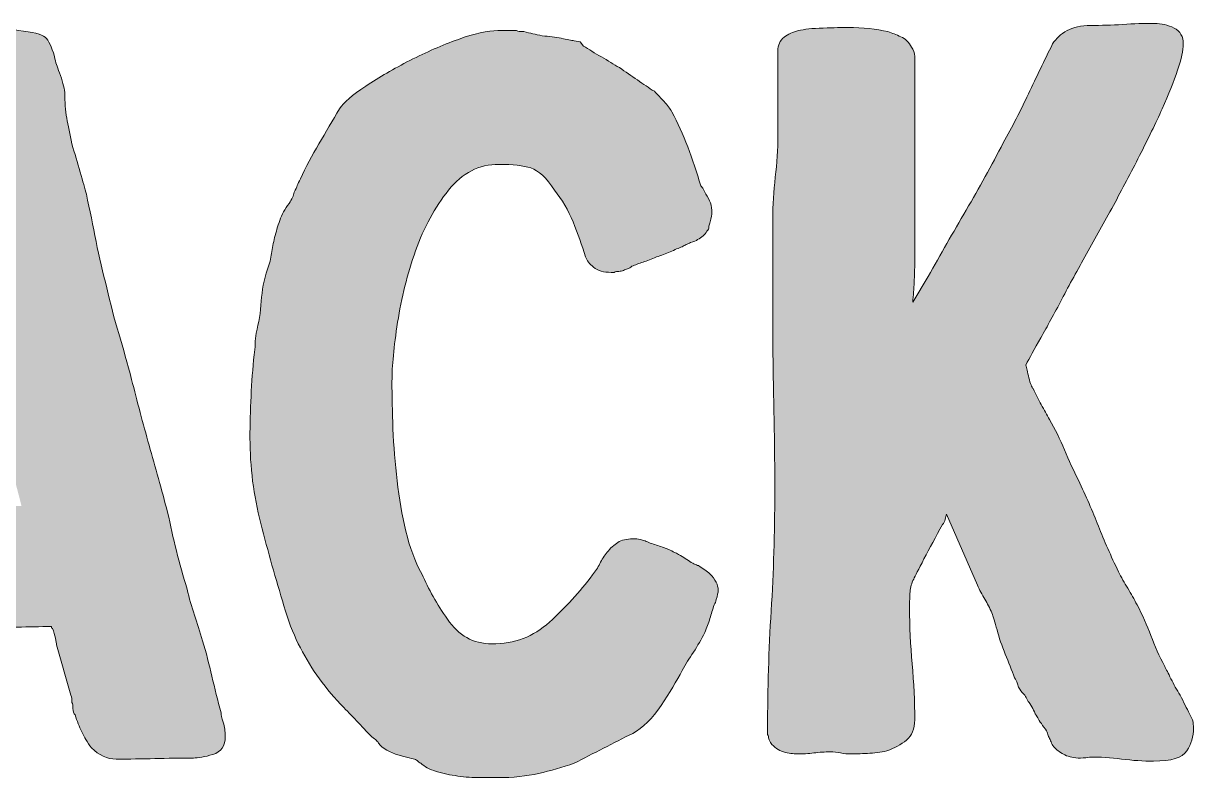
# Model space of a CAD drawing. Header units: inches. Extents: x 72 to 1008, y -1000 to -80.
# Drawn here: x 540 to 1002.4, y -662.9 to -364.8 of the extents above; entities that cross this region are included whole.
import ezdxf

# ---------------------------------------------------------------- set-up
doc = ezdxf.new("R2010")
doc.units = ezdxf.units.IN
doc.header["$MEASUREMENT"] = 0
doc.layers.add('Layer 1', color=7, linetype='Continuous')

# ---------------------------------------------------------------- blocks, each defined once
blk = doc.blocks.new('block 4')
at = {"layer": 'Layer 1', "true_color": 0xfccf0c}
h = blk.add_hatch(color=40, dxfattribs=at)
h.dxf.hatch_style = 2
edge = h.paths.add_edge_path()
edge.add_spline(control_points=[(936.14, -499.8), (936.41, -500.89), (936.81, -502.58), (937.36, -504.88), (937.9, -507.19), (938.44, -508.61), (938.99, -509.15), (940.07, -511.33), (941.15, -513.42), (942.24, -515.46), (943.32, -517.49), (944.41, -519.46), (945.49, -521.35), (947.66, -525.15), (949.62, -529.15), (951.39, -533.35), (953.15, -537.56), (954.98, -541.55), (956.88, -545.34), (959.86, -551.58), (962.5, -557.61), (964.81, -563.44), (967.11, -569.27), (969.75, -575.3), (972.74, -581.54), (973.82, -583.71), (975.04, -585.88), (976.4, -588.04), (977.75, -590.22), (978.97, -592.38), (980.06, -594.55), (982.22, -598.62), (984.05, -602.68), (985.55, -606.75), (987.03, -610.82), (988.87, -614.88), (991.04, -618.95), (991.58, -620.03), (992.39, -621.66), (993.48, -623.83), (994.56, -626), (995.78, -628.17), (997.14, -630.33), (998.49, -633.05), (999.71, -635.49), (1000.8, -637.65), (1000.8, -637.65), (1002.02, -640.09), (1002.02, -640.09), (1002.28, -641.18), (1002.42, -642.27), (1002.42, -643.35), (1002.42, -646.6), (1001.54, -649.59), (999.78, -652.29), (998.01, -655.01), (993.61, -656.36), (986.56, -656.36), (982.5, -656.36), (978.29, -656.09), (973.96, -655.55), (969.62, -655.01), (965.42, -654.73), (961.35, -654.73), (960.54, -655.01), (959.32, -655.14), (957.69, -655.14), (955.25, -655.14), (953.22, -654.73), (951.59, -653.92), (949.97, -653.11), (948.61, -652.16), (947.53, -651.07), (946.98, -650.53), (946.57, -649.92), (946.31, -649.24), (946.03, -648.57), (945.76, -647.96), (945.49, -647.41), (945.22, -646.87), (945.02, -646.33), (944.88, -645.79), (944.74, -645.25), (944.41, -644.57), (943.87, -643.75), (942.24, -641.59), (941.15, -639.96), (940.61, -638.87), (940.07, -638.06), (939.6, -637.18), (939.19, -636.23), (938.78, -635.28), (938.31, -634.4), (937.77, -633.59), (937.22, -633.05), (936.81, -632.44), (936.55, -631.76), (936.27, -631.08), (935.87, -630.47), (935.33, -629.93), (934.51, -629.11), (933.83, -628.17), (933.29, -627.08), (933.02, -626.54), (932.82, -626), (932.68, -625.45), (932.54, -624.91), (932.21, -624.24), (931.67, -623.42), (930.58, -620.44), (929.36, -617.32), (928.01, -614.07), (926.65, -610.82), (925.57, -607.63), (924.75, -604.51), (923.94, -601.4), (923.26, -599.16), (922.72, -597.8), (921.91, -595.91), (920.95, -594.08), (919.88, -592.31), (918.79, -590.55), (917.84, -588.72), (917.03, -586.82), (917.03, -586.82), (904.83, -558.76), (904.83, -558.76), (904.56, -559.31), (904.35, -559.99), (904.22, -560.8), (904.08, -561.61), (903.74, -562.29), (903.2, -562.83), (900.49, -567.71), (898.05, -572.25), (895.88, -576.45), (893.71, -580.66), (892.36, -583.3), (891.82, -584.38), (891, -586.01), (890.52, -587.71), (890.39, -589.47), (890.25, -591.23), (890.19, -593.33), (890.19, -595.77), (890.19, -603.09), (890.52, -610.48), (891.21, -617.93), (891.88, -625.39), (892.22, -632.77), (892.22, -640.09), (892.22, -643.62), (891.14, -646.26), (888.97, -648.02), (886.8, -649.79), (884.22, -651.21), (881.24, -652.29), (878.8, -652.84), (876.22, -653.18), (873.52, -653.31), (870.8, -653.45), (868.64, -653.51), (867.01, -653.51), (865.65, -653.51), (864.3, -653.38), (862.94, -653.11), (861.58, -652.84), (860.23, -652.7), (858.88, -652.7), (856.71, -652.7), (854.54, -652.84), (852.37, -653.11), (850.2, -653.38), (848.03, -653.51), (845.86, -653.51), (844.24, -653.51), (842.41, -653.25), (840.37, -652.7), (838.34, -652.16), (836.64, -650.94), (835.29, -649.04), (834.75, -648.23), (834.48, -647.62), (834.48, -647.21), (834.48, -646.8), (834.34, -646.33), (834.07, -645.79), (834.07, -645.79), (834.07, -643.35), (834.07, -643.35), (834.07, -627.89), (834.54, -612.44), (835.5, -596.99), (836.44, -581.54), (836.92, -566.08), (836.92, -550.63), (836.92, -538.43), (836.78, -526.23), (836.51, -514.03), (836.24, -501.83), (836.11, -489.64), (836.11, -477.44), (836.11, -477.44), (836.11, -442.06), (836.11, -442.06), (836.11, -436.64), (836.44, -431.15), (837.12, -425.59), (837.8, -420.03), (838.14, -414.55), (838.14, -409.12), (838.14, -409.12), (838.14, -379.03), (838.14, -379.03), (838.14, -379.03), (838.14, -375.77), (838.14, -375.77), (838.14, -373.33), (838.95, -371.51), (840.58, -370.28), (842.21, -369.06), (844.1, -368.19), (846.27, -367.64), (848.44, -367.1), (851.69, -366.76), (856.03, -366.63), (860.37, -366.49), (863.62, -366.42), (865.79, -366.42), (871.75, -366.42), (877.04, -366.97), (881.65, -368.05), (883.28, -368.6), (884.97, -369.27), (886.73, -370.08), (888.49, -370.89), (889.92, -372.25), (891, -374.15), (891.82, -375.23), (892.22, -376.45), (892.22, -377.81), (892.22, -377.81), (892.22, -380.65), (892.22, -380.65), (892.22, -380.65), (892.22, -459.14), (892.22, -459.14), (892.22, -461.85), (892.15, -464.49), (892.02, -467.07), (891.88, -469.65), (891.68, -472.29), (891.41, -475), (891.41, -475), (897.51, -464.83), (897.51, -464.83), (902.39, -456.16), (907.4, -447.41), (912.55, -438.6), (917.7, -429.8), (922.58, -420.91), (927.19, -411.97), (930.71, -405.73), (934.04, -399.3), (937.16, -392.65), (940.27, -386.01), (943.46, -379.43), (946.71, -372.93), (948.07, -370.76), (949.97, -369), (952.41, -367.64), (954.85, -366.29), (957.96, -365.61), (961.76, -365.61), (965.82, -365.61), (970.03, -365.48), (974.36, -365.2), (978.7, -364.93), (982.91, -364.79), (986.97, -364.79), (989.68, -364.79), (992.26, -365.41), (994.7, -366.63), (997.14, -367.84), (998.36, -369.95), (998.36, -372.93), (998.36, -375.37), (997.61, -378.82), (996.12, -383.3), (994.63, -387.77), (992.59, -392.85), (990.02, -398.55), (987.44, -404.24), (984.46, -410.41), (981.07, -417.05), (977.68, -423.7), (974.22, -430.26), (970.71, -436.77), (967.18, -443.28), (963.65, -449.65), (960.13, -455.88), (956.6, -462.12), (953.35, -468.08), (950.37, -473.78), (947.39, -479.47), (944.61, -484.55), (942.04, -489.03), (939.46, -493.5), (937.49, -497.09), (936.14, -499.8)], knot_values=[0, 0, 0, 0, 1, 1, 1, 2, 2, 2, 3, 3, 3, 4, 4, 4, 5, 5, 5, 6, 6, 6, 7, 7, 7, 8, 8, 8, 9, 9, 9, 10, 10, 10, 11, 11, 11, 12, 12, 12, 13, 13, 13, 14, 14, 14, 15, 15, 15, 16, 16, 16, 17, 17, 17, 18, 18, 18, 19, 19, 19, 20, 20, 20, 21, 21, 21, 22, 22, 22, 23, 23, 23, 24, 24, 24, 25, 25, 25, 26, 26, 26, 27, 27, 27, 28, 28, 28, 29, 29, 29, 30, 30, 30, 31, 31, 31, 32, 32, 32, 33, 33, 33, 34, 34, 34, 35, 35, 35, 36, 36, 36, 37, 37, 37, 38, 38, 38, 39, 39, 39, 40, 40, 40, 41, 41, 41, 42, 42, 42, 43, 43, 43, 44, 44, 44, 45, 45, 45, 46, 46, 46, 47, 47, 47, 48, 48, 48, 49, 49, 49, 50, 50, 50, 51, 51, 51, 52, 52, 52, 53, 53, 53, 54, 54, 54, 55, 55, 55, 56, 56, 56, 57, 57, 57, 58, 58, 58, 59, 59, 59, 60, 60, 60, 61, 61, 61, 62, 62, 62, 63, 63, 63, 64, 64, 64, 65, 65, 65, 66, 66, 66, 67, 67, 67, 68, 68, 68, 69, 69, 69, 70, 70, 70, 71, 71, 71, 72, 72, 72, 73, 73, 73, 74, 74, 74, 75, 75, 75, 76, 76, 76, 77, 77, 77, 78, 78, 78, 79, 79, 79, 80, 80, 80, 81, 81, 81, 82, 82, 82, 83, 83, 83, 84, 84, 84, 85, 85, 85, 86, 86, 86, 87, 87, 87, 88, 88, 88, 89, 89, 89, 90, 90, 90, 91, 91, 91, 92, 92, 92, 93, 93, 93, 94, 94, 94, 95, 95, 95, 96, 96, 96, 97, 97, 97, 98, 98, 98, 99, 99, 99, 100, 100, 100, 101, 101, 101, 102, 102, 102, 103, 103, 103, 103], degree=3, periodic=1)
h = blk.add_hatch(color=40, dxfattribs=at)
h.dxf.hatch_style = 2
edge = h.paths.add_edge_path()
edge.add_spline(control_points=[(551.05, -603.09), (542.1, -603.36), (533.16, -603.5), (524.21, -603.5), (515.26, -603.5), (506.32, -603.77), (497.37, -604.31), (496.56, -604.58), (495.88, -604.72), (495.34, -604.72), (495.07, -604.99), (494.93, -605.26), (494.93, -605.53), (494.39, -606.61), (494.12, -607.43), (494.12, -607.97), (492.49, -613.4), (490.93, -618.74), (489.44, -624.03), (487.95, -629.32), (486.52, -634.67), (485.17, -640.09), (485.17, -640.09), (484.77, -641.72), (484.77, -641.72), (484.22, -643.35), (483.95, -644.71), (483.95, -645.79), (482.33, -650.67), (479.82, -653.65), (476.43, -654.73), (473.04, -655.82), (469.04, -656.36), (464.43, -656.36), (460.09, -656.36), (455.69, -656.23), (451.22, -655.95), (446.75, -655.69), (442.2, -655.55), (437.6, -655.55), (434.88, -655.55), (432.44, -654.8), (430.27, -653.31), (428.1, -651.82), (427.02, -649.59), (427.02, -646.6), (427.02, -645.25), (427.22, -643.42), (427.63, -641.11), (428.04, -638.81), (428.51, -636.71), (429.06, -634.81), (429.6, -632.64), (430.13, -630.54), (430.68, -628.5), (431.22, -626.47), (431.63, -624.78), (431.9, -623.42), (434.88, -612.04), (438, -600.85), (441.26, -589.87), (444.51, -578.89), (447.49, -567.71), (450.2, -556.32), (451.55, -550.91), (452.91, -545.48), (454.27, -540.06), (455.62, -534.64), (456.84, -529.22), (457.93, -523.79), (462.26, -506.17), (466.87, -488.69), (471.75, -471.34), (476.63, -453.99), (481.37, -436.64), (485.99, -419.29), (487.07, -415.49), (488.56, -411.43), (490.46, -407.09), (492.09, -401.67), (493.64, -396.38), (495.14, -391.23), (496.62, -386.08), (498.19, -380.79), (499.81, -375.37), (500.63, -372.66), (502.11, -370.63), (504.29, -369.27), (506.45, -367.91), (508.76, -366.97), (511.2, -366.42), (513.37, -365.88), (515.53, -365.61), (517.7, -365.61), (519.87, -365.61), (521.63, -365.61), (522.99, -365.61), (527.6, -365.61), (532.61, -366.29), (538.04, -367.64), (543.73, -368.19), (547.25, -369.06), (548.61, -370.28), (549.96, -371.51), (551.18, -374.01), (552.27, -377.81), (552.53, -379.17), (552.81, -380.25), (553.08, -381.06), (553.35, -381.87), (553.76, -382.96), (554.3, -384.31), (555.38, -387.3), (556.06, -389.87), (556.33, -392.04), (556.33, -395.84), (556.6, -399.23), (557.15, -402.21), (557.69, -405.19), (558.37, -408.58), (559.18, -412.37), (560.26, -416.17), (561.35, -419.9), (562.43, -423.56), (563.52, -427.21), (564.33, -430.13), (564.87, -432.3), (566.23, -438.54), (567.52, -444.77), (568.74, -451), (569.96, -457.24), (571.38, -463.34), (573.01, -469.3), (574.36, -475.54), (575.92, -481.57), (577.68, -487.4), (579.44, -493.23), (581.14, -499.26), (582.77, -505.49), (584.93, -514.17), (587.24, -522.85), (589.68, -531.52), (592.12, -540.2), (594.56, -549.01), (597, -557.95), (598.08, -563.11), (599.24, -568.19), (600.46, -573.2), (601.68, -578.22), (603.1, -583.3), (604.73, -588.45), (605.54, -591.98), (606.49, -595.36), (607.57, -598.62), (608.65, -601.87), (609.74, -605.26), (610.83, -608.78), (612.18, -613.4), (613.4, -618.07), (614.49, -622.81), (615.56, -627.56), (616.79, -632.37), (618.14, -637.25), (618.14, -638.06), (618.41, -639.28), (618.96, -640.91), (619.23, -641.99), (619.43, -642.94), (619.57, -643.75), (619.7, -644.57), (619.77, -645.52), (619.77, -646.6), (619.77, -650.4), (618.14, -652.77), (614.89, -653.72), (611.64, -654.67), (609.06, -655.14), (607.17, -655.14), (602.01, -655.14), (596.93, -655.21), (591.92, -655.34), (586.9, -655.48), (581.82, -655.55), (576.67, -655.55), (573.14, -655.55), (569.89, -654.06), (566.91, -651.07), (565.28, -648.91), (563.99, -646.8), (563.05, -644.77), (562.09, -642.74), (561.22, -640.5), (560.4, -638.06), (559.86, -637.52), (559.59, -636.71), (559.59, -635.62), (559.59, -634.54), (559.45, -633.73), (559.18, -633.18), (559.18, -632.1), (559.04, -631.15), (558.77, -630.33), (558.77, -630.33), (553.08, -610.41), (553.08, -610.41), (553.08, -609.87), (552.94, -608.99), (552.67, -607.77), (552.4, -606.54), (552, -605.26), (551.46, -603.9), (551.18, -603.9), (551.05, -603.63), (551.05, -603.09)], knot_values=[0, 0, 0, 0, 1, 1, 1, 2, 2, 2, 3, 3, 3, 4, 4, 4, 5, 5, 5, 6, 6, 6, 7, 7, 7, 8, 8, 8, 9, 9, 9, 10, 10, 10, 11, 11, 11, 12, 12, 12, 13, 13, 13, 14, 14, 14, 15, 15, 15, 16, 16, 16, 17, 17, 17, 18, 18, 18, 19, 19, 19, 20, 20, 20, 21, 21, 21, 22, 22, 22, 23, 23, 23, 24, 24, 24, 25, 25, 25, 26, 26, 26, 27, 27, 27, 28, 28, 28, 29, 29, 29, 30, 30, 30, 31, 31, 31, 32, 32, 32, 33, 33, 33, 34, 34, 34, 35, 35, 35, 36, 36, 36, 37, 37, 37, 38, 38, 38, 39, 39, 39, 40, 40, 40, 41, 41, 41, 42, 42, 42, 43, 43, 43, 44, 44, 44, 45, 45, 45, 46, 46, 46, 47, 47, 47, 48, 48, 48, 49, 49, 49, 50, 50, 50, 51, 51, 51, 52, 52, 52, 53, 53, 53, 54, 54, 54, 55, 55, 55, 56, 56, 56, 57, 57, 57, 58, 58, 58, 59, 59, 59, 60, 60, 60, 61, 61, 61, 62, 62, 62, 63, 63, 63, 64, 64, 64, 65, 65, 65, 66, 66, 66, 67, 67, 67, 68, 68, 68, 69, 69, 69, 70, 70, 70, 71, 71, 71, 71], degree=3, periodic=1)
edge = h.paths.add_edge_path()
edge.add_spline(control_points=[(507.54, -556.73), (512.42, -556.46), (517.3, -556.19), (522.18, -555.92), (527.06, -555.65), (531.94, -555.51), (536.82, -555.51), (536.82, -555.51), (539.26, -555.51), (539.26, -555.51), (537.9, -550.09), (536.41, -544.6), (534.78, -539.04), (533.16, -533.49), (531.66, -528), (530.31, -522.57), (529.76, -520.41), (528.89, -516.54), (527.67, -510.98), (526.45, -505.43), (525.02, -499.39), (523.4, -492.89), (520.96, -503.73), (518.45, -514.44), (515.87, -525.01), (513.3, -535.59), (510.52, -546.16), (507.54, -556.73)], knot_values=[0, 0, 0, 0, 1, 1, 1, 2, 2, 2, 3, 3, 3, 4, 4, 4, 5, 5, 5, 6, 6, 6, 7, 7, 7, 8, 8, 8, 9, 9, 9, 9], degree=3, periodic=1)
h = blk.add_hatch(color=40, dxfattribs=at)
h.dxf.hatch_style = 2
edge = h.paths.add_edge_path()
edge.add_spline(control_points=[(734.85, -367.64), (735.39, -367.91), (736.34, -368.05), (737.7, -368.05), (739.05, -368.32), (740.27, -368.6), (741.36, -368.86), (742.44, -369.13), (743.66, -369.41), (745.02, -369.67), (747.72, -369.95), (750.23, -370.28), (752.54, -370.69), (754.84, -371.1), (756.54, -371.44), (757.62, -371.71), (757.62, -371.71), (760.06, -372.11), (760.06, -372.11), (760.06, -372.11), (761.28, -373.74), (761.28, -373.74), (763.45, -375.1), (765.82, -376.52), (768.4, -378.01), (770.97, -379.5), (773.34, -380.93), (775.52, -382.28), (777.96, -383.91), (780.32, -385.53), (782.63, -387.16), (784.93, -388.79), (787.17, -390.28), (789.34, -391.63), (790.7, -392.99), (791.98, -394.35), (793.2, -395.7), (794.43, -397.06), (795.44, -398.41), (796.25, -399.77), (800.86, -408.45), (804.65, -418.2), (807.64, -429.04), (807.64, -429.04), (808.45, -429.86), (808.45, -429.86), (808.45, -429.86), (809.67, -432.3), (809.67, -432.3), (811.3, -434.47), (812.11, -436.91), (812.11, -439.62), (812.11, -440.16), (811.84, -441.52), (811.3, -443.68), (811.03, -444.23), (810.89, -444.77), (810.89, -445.31), (810.89, -445.86), (810.62, -446.4), (810.08, -446.94), (809.27, -448.3), (808.05, -449.38), (806.42, -450.19), (805.87, -450.74), (804.93, -451.14), (803.58, -451.41), (803.03, -451.68), (802.49, -451.96), (801.95, -452.22), (801.4, -452.5), (800.86, -452.77), (800.32, -453.04), (798.96, -453.58), (797.41, -454.26), (795.64, -455.07), (793.88, -455.88), (792.05, -456.56), (790.15, -457.1), (788.26, -457.92), (786.49, -458.6), (784.87, -459.14), (783.24, -459.68), (781.75, -460.22), (780.39, -460.76), (779.85, -461.31), (779.31, -461.65), (778.77, -461.78), (778.22, -461.92), (777.68, -462.12), (777.14, -462.39), (776.6, -462.66), (775.99, -462.8), (775.31, -462.8), (774.63, -462.8), (774.02, -462.94), (773.48, -463.2), (773.21, -463.2), (772.8, -463.2), (772.26, -463.2), (769.28, -463.2), (766.98, -462.53), (765.35, -461.17), (763.72, -459.82), (762.64, -458.46), (762.1, -457.1), (760.74, -452.5), (759.11, -447.89), (757.22, -443.28), (755.32, -438.67), (752.88, -434.47), (749.9, -430.67), (746.64, -425.79), (743.53, -422.88), (740.55, -421.93), (737.56, -420.98), (733.36, -420.51), (727.94, -420.51), (720.07, -420.51), (713.43, -423.9), (708.01, -430.67), (702.59, -437.45), (698.25, -445.45), (695, -454.66), (691.75, -463.88), (689.37, -473.31), (687.88, -482.93), (686.39, -492.55), (685.65, -500.35), (685.65, -506.31), (685.65, -512), (685.78, -518.24), (686.05, -525.01), (686.32, -531.79), (686.87, -538.64), (687.68, -545.55), (688.49, -552.46), (689.64, -559.11), (691.14, -565.47), (692.62, -571.85), (694.73, -577.47), (697.44, -582.35), (698.79, -585.34), (700.29, -588.32), (701.91, -591.3), (703.54, -594.28), (705.43, -597.26), (707.61, -600.24), (711.94, -606.75), (717.77, -610), (725.09, -610), (734.04, -610), (741.62, -607.16), (747.86, -601.46), (754.1, -595.77), (759.79, -589.54), (764.94, -582.76), (766.02, -581.4), (766.98, -579.91), (767.79, -578.28), (768.6, -576.66), (769.55, -575.17), (770.64, -573.81), (771.99, -572.18), (773.41, -570.9), (774.91, -569.95), (776.39, -569), (778.36, -568.52), (780.8, -568.52), (781.07, -568.52), (781.62, -568.52), (782.43, -568.52), (783.24, -568.52), (784.32, -568.8), (785.68, -569.34), (786.22, -569.61), (786.9, -569.88), (787.72, -570.15), (788.53, -570.42), (789.34, -570.7), (790.15, -570.96), (791.78, -571.51), (793.27, -572.05), (794.63, -572.59), (795.98, -573.14), (796.8, -573.54), (797.07, -573.81), (798.42, -574.36), (799.51, -574.9), (800.32, -575.44), (801.13, -575.98), (801.95, -576.52), (802.76, -577.06), (804.39, -578.15), (805.74, -578.83), (806.83, -579.1), (807.64, -579.64), (808.45, -580.18), (809.27, -580.72), (810.08, -581.27), (810.75, -581.81), (811.3, -582.35), (813.47, -584.52), (814.55, -586.69), (814.55, -588.86), (814.55, -589.67), (814.28, -590.89), (813.74, -592.52), (813.74, -593.33), (813.47, -594.01), (812.93, -594.55), (812.38, -596.45), (811.84, -598.28), (811.3, -600.04), (810.75, -601.81), (810.08, -603.63), (809.27, -605.53), (807.91, -608.24), (806.42, -610.82), (804.79, -613.26), (803.17, -615.69), (801.67, -618.14), (800.32, -620.57), (798.15, -624.64), (795.37, -629.25), (791.98, -634.4), (788.59, -639.55), (784.87, -643.21), (780.8, -645.38), (777, -647.28), (773.14, -649.24), (769.21, -651.28), (765.28, -653.31), (761.42, -655.28), (757.62, -657.17), (753.01, -658.8), (748.33, -660.15), (743.6, -661.24), (738.85, -662.32), (733.49, -662.87), (727.53, -662.87), (725.63, -662.87), (723.26, -662.87), (720.41, -662.87), (717.57, -662.87), (714.65, -662.66), (711.67, -662.26), (708.69, -661.85), (705.84, -661.24), (703.13, -660.43), (700.42, -659.61), (698.39, -658.53), (697.03, -657.17), (696.49, -656.9), (696.08, -656.63), (695.81, -656.36), (695.54, -656.09), (695.13, -655.82), (694.59, -655.55), (694.05, -655.55), (692.97, -655.28), (691.34, -654.73), (687.27, -653.92), (684.02, -652.57), (681.58, -650.67), (681.03, -650.13), (680.63, -649.65), (680.36, -649.24), (680.09, -648.84), (679.68, -648.37), (679.14, -647.82), (678.59, -647.55), (677.92, -647.01), (677.11, -646.19), (672.77, -641.59), (668.84, -637.45), (665.32, -633.79), (661.79, -630.13), (658.67, -626.34), (655.96, -622.4), (653.25, -618.48), (650.81, -614.34), (648.64, -610), (646.47, -605.67), (644.58, -600.65), (642.95, -594.96), (639.7, -584.38), (636.65, -573.54), (633.8, -562.42), (630.95, -551.31), (629.53, -540.06), (629.53, -528.67), (629.53, -523.25), (629.66, -517.76), (629.94, -512.2), (630.2, -506.65), (630.61, -501.16), (631.16, -495.74), (631.42, -494.38), (631.56, -492.96), (631.56, -491.46), (631.56, -489.98), (631.7, -488.55), (631.97, -487.19), (633.05, -483.13), (633.73, -478.93), (634, -474.59), (634.27, -470.26), (635.08, -466.05), (636.44, -461.98), (637.26, -459.82), (637.8, -457.71), (638.07, -455.68), (638.34, -453.65), (638.74, -451.55), (639.29, -449.38), (639.83, -447.21), (640.51, -444.97), (641.32, -442.67), (642.13, -440.37), (643.36, -438.13), (644.98, -435.96), (646.06, -434.33), (646.74, -432.84), (647.02, -431.49), (647.56, -430.4), (647.96, -429.52), (648.23, -428.84), (648.5, -428.17), (648.91, -427.28), (649.46, -426.2), (651.62, -421.59), (654.06, -416.99), (656.78, -412.37), (659.48, -407.77), (662.2, -403.16), (664.91, -398.55), (666.53, -396.11), (669.99, -393.13), (675.28, -389.6), (680.56, -386.08), (686.39, -382.69), (692.76, -379.43), (699.13, -376.18), (705.5, -373.4), (711.88, -371.1), (718.24, -368.8), (723.46, -367.64), (727.53, -367.64), (727.53, -367.64), (731.6, -367.64), (731.6, -367.64), (731.6, -367.64), (734.85, -367.64), (734.85, -367.64)], knot_values=[0, 0, 0, 0, 1, 1, 1, 2, 2, 2, 3, 3, 3, 4, 4, 4, 5, 5, 5, 6, 6, 6, 7, 7, 7, 8, 8, 8, 9, 9, 9, 10, 10, 10, 11, 11, 11, 12, 12, 12, 13, 13, 13, 14, 14, 14, 15, 15, 15, 16, 16, 16, 17, 17, 17, 18, 18, 18, 19, 19, 19, 20, 20, 20, 21, 21, 21, 22, 22, 22, 23, 23, 23, 24, 24, 24, 25, 25, 25, 26, 26, 26, 27, 27, 27, 28, 28, 28, 29, 29, 29, 30, 30, 30, 31, 31, 31, 32, 32, 32, 33, 33, 33, 34, 34, 34, 35, 35, 35, 36, 36, 36, 37, 37, 37, 38, 38, 38, 39, 39, 39, 40, 40, 40, 41, 41, 41, 42, 42, 42, 43, 43, 43, 44, 44, 44, 45, 45, 45, 46, 46, 46, 47, 47, 47, 48, 48, 48, 49, 49, 49, 50, 50, 50, 51, 51, 51, 52, 52, 52, 53, 53, 53, 54, 54, 54, 55, 55, 55, 56, 56, 56, 57, 57, 57, 58, 58, 58, 59, 59, 59, 60, 60, 60, 61, 61, 61, 62, 62, 62, 63, 63, 63, 64, 64, 64, 65, 65, 65, 66, 66, 66, 67, 67, 67, 68, 68, 68, 69, 69, 69, 70, 70, 70, 71, 71, 71, 72, 72, 72, 73, 73, 73, 74, 74, 74, 75, 75, 75, 76, 76, 76, 77, 77, 77, 78, 78, 78, 79, 79, 79, 80, 80, 80, 81, 81, 81, 82, 82, 82, 83, 83, 83, 84, 84, 84, 85, 85, 85, 86, 86, 86, 87, 87, 87, 88, 88, 88, 89, 89, 89, 90, 90, 90, 91, 91, 91, 92, 92, 92, 93, 93, 93, 94, 94, 94, 95, 95, 95, 96, 96, 96, 97, 97, 97, 98, 98, 98, 99, 99, 99, 100, 100, 100, 101, 101, 101, 102, 102, 102, 103, 103, 103, 104, 104, 104, 105, 105, 105, 106, 106, 106, 107, 107, 107, 108, 108, 108, 109, 109, 109, 110, 110, 110, 111, 111, 111, 112, 112, 112, 113, 113, 113, 114, 114, 114, 115, 115, 115, 116, 116, 116, 117, 117, 117, 118, 118, 118, 118], degree=3, periodic=1)
at = {"layer": 'Layer 1', "lineweight": 0}
for points, knots in [([(936.14, -499.8), (936.41, -500.89), (936.81, -502.58), (937.36, -504.88), (937.9, -507.19), (938.44, -508.61), (938.99, -509.15), (940.07, -511.33), (941.15, -513.42), (942.24, -515.46), (943.32, -517.49), (944.41, -519.46), (945.49, -521.35), (947.66, -525.15), (949.62, -529.15), (951.39, -533.35), (953.15, -537.56), (954.98, -541.55), (956.88, -545.34), (959.86, -551.58), (962.5, -557.61), (964.81, -563.44), (967.11, -569.27), (969.75, -575.3), (972.74, -581.54), (973.82, -583.71), (975.04, -585.88), (976.4, -588.04), (977.75, -590.22), (978.97, -592.38), (980.06, -594.55), (982.22, -598.62), (984.05, -602.68), (985.55, -606.75), (987.03, -610.82), (988.87, -614.88), (991.04, -618.95), (991.58, -620.03), (992.39, -621.66), (993.48, -623.83), (994.56, -626), (995.78, -628.17), (997.14, -630.33), (998.49, -633.05), (999.71, -635.49), (1000.8, -637.65), (1000.8, -637.65), (1002.02, -640.09), (1002.02, -640.09), (1002.28, -641.18), (1002.42, -642.27), (1002.42, -643.35), (1002.42, -646.6), (1001.54, -649.59), (999.78, -652.29), (998.01, -655.01), (993.61, -656.36), (986.56, -656.36), (982.5, -656.36), (978.29, -656.09), (973.96, -655.55), (969.62, -655.01), (965.42, -654.73), (961.35, -654.73), (960.54, -655.01), (959.32, -655.14), (957.69, -655.14), (955.25, -655.14), (953.22, -654.73), (951.59, -653.92), (949.97, -653.11), (948.61, -652.16), (947.53, -651.07), (946.98, -650.53), (946.57, -649.92), (946.31, -649.24), (946.03, -648.57), (945.76, -647.96), (945.49, -647.41), (945.22, -646.87), (945.02, -646.33), (944.88, -645.79), (944.74, -645.25), (944.41, -644.57), (943.87, -643.75), (942.24, -641.59), (941.15, -639.96), (940.61, -638.87), (940.07, -638.06), (939.6, -637.18), (939.19, -636.23), (938.78, -635.28), (938.31, -634.4), (937.77, -633.59), (937.22, -633.05), (936.81, -632.44), (936.55, -631.76), (936.27, -631.08), (935.87, -630.47), (935.33, -629.93), (934.51, -629.11), (933.83, -628.17), (933.29, -627.08), (933.02, -626.54), (932.82, -626), (932.68, -625.45), (932.54, -624.91), (932.21, -624.24), (931.67, -623.42), (930.58, -620.44), (929.36, -617.32), (928.01, -614.07), (926.65, -610.82), (925.57, -607.63), (924.75, -604.51), (923.94, -601.4), (923.26, -599.16), (922.72, -597.8), (921.91, -595.91), (920.95, -594.08), (919.88, -592.31), (918.79, -590.55), (917.84, -588.72), (917.03, -586.82), (917.03, -586.82), (904.83, -558.76), (904.83, -558.76), (904.56, -559.31), (904.35, -559.99), (904.22, -560.8), (904.08, -561.61), (903.74, -562.29), (903.2, -562.83), (900.49, -567.71), (898.05, -572.25), (895.88, -576.45), (893.71, -580.66), (892.36, -583.3), (891.82, -584.38), (891, -586.01), (890.52, -587.71), (890.39, -589.47), (890.25, -591.23), (890.19, -593.33), (890.19, -595.77), (890.19, -603.09), (890.52, -610.48), (891.21, -617.93), (891.88, -625.39), (892.22, -632.77), (892.22, -640.09), (892.22, -643.62), (891.14, -646.26), (888.97, -648.02), (886.8, -649.79), (884.22, -651.21), (881.24, -652.29), (878.8, -652.84), (876.22, -653.18), (873.52, -653.31), (870.8, -653.45), (868.64, -653.51), (867.01, -653.51), (865.65, -653.51), (864.3, -653.38), (862.94, -653.11), (861.58, -652.84), (860.23, -652.7), (858.88, -652.7), (856.71, -652.7), (854.54, -652.84), (852.37, -653.11), (850.2, -653.38), (848.03, -653.51), (845.86, -653.51), (844.24, -653.51), (842.41, -653.25), (840.37, -652.7), (838.34, -652.16), (836.64, -650.94), (835.29, -649.04), (834.75, -648.23), (834.48, -647.62), (834.48, -647.21), (834.48, -646.8), (834.34, -646.33), (834.07, -645.79), (834.07, -645.79), (834.07, -643.35), (834.07, -643.35), (834.07, -627.89), (834.54, -612.44), (835.5, -596.99), (836.44, -581.54), (836.92, -566.08), (836.92, -550.63), (836.92, -538.43), (836.78, -526.23), (836.51, -514.03), (836.24, -501.83), (836.11, -489.64), (836.11, -477.44), (836.11, -477.44), (836.11, -442.06), (836.11, -442.06), (836.11, -436.64), (836.44, -431.15), (837.12, -425.59), (837.8, -420.03), (838.14, -414.55), (838.14, -409.12), (838.14, -409.12), (838.14, -379.03), (838.14, -379.03), (838.14, -379.03), (838.14, -375.77), (838.14, -375.77), (838.14, -373.33), (838.95, -371.51), (840.58, -370.28), (842.21, -369.06), (844.1, -368.19), (846.27, -367.64), (848.44, -367.1), (851.69, -366.76), (856.03, -366.63), (860.37, -366.49), (863.62, -366.42), (865.79, -366.42), (871.75, -366.42), (877.04, -366.97), (881.65, -368.05), (883.28, -368.6), (884.97, -369.27), (886.73, -370.08), (888.49, -370.89), (889.92, -372.25), (891, -374.15), (891.82, -375.23), (892.22, -376.45), (892.22, -377.81), (892.22, -377.81), (892.22, -380.65), (892.22, -380.65), (892.22, -380.65), (892.22, -459.14), (892.22, -459.14), (892.22, -461.85), (892.15, -464.49), (892.02, -467.07), (891.88, -469.65), (891.68, -472.29), (891.41, -475), (891.41, -475), (897.51, -464.83), (897.51, -464.83), (902.39, -456.16), (907.4, -447.41), (912.55, -438.6), (917.7, -429.8), (922.58, -420.91), (927.19, -411.97), (930.71, -405.73), (934.04, -399.3), (937.16, -392.65), (940.27, -386.01), (943.46, -379.43), (946.71, -372.93), (948.07, -370.76), (949.97, -369), (952.41, -367.64), (954.85, -366.29), (957.96, -365.61), (961.76, -365.61), (965.82, -365.61), (970.03, -365.48), (974.36, -365.2), (978.7, -364.93), (982.91, -364.79), (986.97, -364.79), (989.68, -364.79), (992.26, -365.41), (994.7, -366.63), (997.14, -367.84), (998.36, -369.95), (998.36, -372.93), (998.36, -375.37), (997.61, -378.82), (996.12, -383.3), (994.63, -387.77), (992.59, -392.85), (990.02, -398.55), (987.44, -404.24), (984.46, -410.41), (981.07, -417.05), (977.68, -423.7), (974.22, -430.26), (970.71, -436.77), (967.18, -443.28), (963.65, -449.65), (960.13, -455.88), (956.6, -462.12), (953.35, -468.08), (950.37, -473.78), (947.39, -479.47), (944.61, -484.55), (942.04, -489.03), (939.46, -493.5), (937.49, -497.09), (936.14, -499.8)], [0, 0, 0, 0, 1, 1, 1, 2, 2, 2, 3, 3, 3, 4, 4, 4, 5, 5, 5, 6, 6, 6, 7, 7, 7, 8, 8, 8, 9, 9, 9, 10, 10, 10, 11, 11, 11, 12, 12, 12, 13, 13, 13, 14, 14, 14, 15, 15, 15, 16, 16, 16, 17, 17, 17, 18, 18, 18, 19, 19, 19, 20, 20, 20, 21, 21, 21, 22, 22, 22, 23, 23, 23, 24, 24, 24, 25, 25, 25, 26, 26, 26, 27, 27, 27, 28, 28, 28, 29, 29, 29, 30, 30, 30, 31, 31, 31, 32, 32, 32, 33, 33, 33, 34, 34, 34, 35, 35, 35, 36, 36, 36, 37, 37, 37, 38, 38, 38, 39, 39, 39, 40, 40, 40, 41, 41, 41, 42, 42, 42, 43, 43, 43, 44, 44, 44, 45, 45, 45, 46, 46, 46, 47, 47, 47, 48, 48, 48, 49, 49, 49, 50, 50, 50, 51, 51, 51, 52, 52, 52, 53, 53, 53, 54, 54, 54, 55, 55, 55, 56, 56, 56, 57, 57, 57, 58, 58, 58, 59, 59, 59, 60, 60, 60, 61, 61, 61, 62, 62, 62, 63, 63, 63, 64, 64, 64, 65, 65, 65, 66, 66, 66, 67, 67, 67, 68, 68, 68, 69, 69, 69, 70, 70, 70, 71, 71, 71, 72, 72, 72, 73, 73, 73, 74, 74, 74, 75, 75, 75, 76, 76, 76, 77, 77, 77, 78, 78, 78, 79, 79, 79, 80, 80, 80, 81, 81, 81, 82, 82, 82, 83, 83, 83, 84, 84, 84, 85, 85, 85, 86, 86, 86, 87, 87, 87, 88, 88, 88, 89, 89, 89, 90, 90, 90, 91, 91, 91, 92, 92, 92, 93, 93, 93, 94, 94, 94, 95, 95, 95, 96, 96, 96, 97, 97, 97, 98, 98, 98, 99, 99, 99, 100, 100, 100, 101, 101, 101, 102, 102, 102, 103, 103, 103, 103]), ([(551.05, -603.09), (542.1, -603.36), (533.16, -603.5), (524.21, -603.5), (515.26, -603.5), (506.32, -603.77), (497.37, -604.31), (496.56, -604.58), (495.88, -604.72), (495.34, -604.72), (495.07, -604.99), (494.93, -605.26), (494.93, -605.53), (494.39, -606.61), (494.12, -607.43), (494.12, -607.97), (492.49, -613.4), (490.93, -618.74), (489.44, -624.03), (487.95, -629.32), (486.52, -634.67), (485.17, -640.09), (485.17, -640.09), (484.77, -641.72), (484.77, -641.72), (484.22, -643.35), (483.95, -644.71), (483.95, -645.79), (482.33, -650.67), (479.82, -653.65), (476.43, -654.73), (473.04, -655.82), (469.04, -656.36), (464.43, -656.36), (460.09, -656.36), (455.69, -656.23), (451.22, -655.95), (446.75, -655.69), (442.2, -655.55), (437.6, -655.55), (434.88, -655.55), (432.44, -654.8), (430.27, -653.31), (428.1, -651.82), (427.02, -649.59), (427.02, -646.6), (427.02, -645.25), (427.22, -643.42), (427.63, -641.11), (428.04, -638.81), (428.51, -636.71), (429.06, -634.81), (429.6, -632.64), (430.13, -630.54), (430.68, -628.5), (431.22, -626.47), (431.63, -624.78), (431.9, -623.42), (434.88, -612.04), (438, -600.85), (441.26, -589.87), (444.51, -578.89), (447.49, -567.71), (450.2, -556.32), (451.55, -550.91), (452.91, -545.48), (454.27, -540.06), (455.62, -534.64), (456.84, -529.22), (457.93, -523.79), (462.26, -506.17), (466.87, -488.69), (471.75, -471.34), (476.63, -453.99), (481.37, -436.64), (485.99, -419.29), (487.07, -415.49), (488.56, -411.43), (490.46, -407.09), (492.09, -401.67), (493.64, -396.38), (495.14, -391.23), (496.62, -386.08), (498.19, -380.79), (499.81, -375.37), (500.63, -372.66), (502.11, -370.63), (504.29, -369.27), (506.45, -367.91), (508.76, -366.97), (511.2, -366.42), (513.37, -365.88), (515.53, -365.61), (517.7, -365.61), (519.87, -365.61), (521.63, -365.61), (522.99, -365.61), (527.6, -365.61), (532.61, -366.29), (538.04, -367.64), (543.73, -368.19), (547.25, -369.06), (548.61, -370.28), (549.96, -371.51), (551.18, -374.01), (552.27, -377.81), (552.53, -379.17), (552.81, -380.25), (553.08, -381.06), (553.35, -381.87), (553.76, -382.96), (554.3, -384.31), (555.38, -387.3), (556.06, -389.87), (556.33, -392.04), (556.33, -395.84), (556.6, -399.23), (557.15, -402.21), (557.69, -405.19), (558.37, -408.58), (559.18, -412.37), (560.26, -416.17), (561.35, -419.9), (562.43, -423.56), (563.52, -427.21), (564.33, -430.13), (564.87, -432.3), (566.23, -438.54), (567.52, -444.77), (568.74, -451), (569.96, -457.24), (571.38, -463.34), (573.01, -469.3), (574.36, -475.54), (575.92, -481.57), (577.68, -487.4), (579.44, -493.23), (581.14, -499.26), (582.77, -505.49), (584.93, -514.17), (587.24, -522.85), (589.68, -531.52), (592.12, -540.2), (594.56, -549.01), (597, -557.95), (598.08, -563.11), (599.24, -568.19), (600.46, -573.2), (601.68, -578.22), (603.1, -583.3), (604.73, -588.45), (605.54, -591.98), (606.49, -595.36), (607.57, -598.62), (608.65, -601.87), (609.74, -605.26), (610.83, -608.78), (612.18, -613.4), (613.4, -618.07), (614.49, -622.81), (615.56, -627.56), (616.79, -632.37), (618.14, -637.25), (618.14, -638.06), (618.41, -639.28), (618.96, -640.91), (619.23, -641.99), (619.43, -642.94), (619.57, -643.75), (619.7, -644.57), (619.77, -645.52), (619.77, -646.6), (619.77, -650.4), (618.14, -652.77), (614.89, -653.72), (611.64, -654.67), (609.06, -655.14), (607.17, -655.14), (602.01, -655.14), (596.93, -655.21), (591.92, -655.34), (586.9, -655.48), (581.82, -655.55), (576.67, -655.55), (573.14, -655.55), (569.89, -654.06), (566.91, -651.07), (565.28, -648.91), (563.99, -646.8), (563.05, -644.77), (562.09, -642.74), (561.22, -640.5), (560.4, -638.06), (559.86, -637.52), (559.59, -636.71), (559.59, -635.62), (559.59, -634.54), (559.45, -633.73), (559.18, -633.18), (559.18, -632.1), (559.04, -631.15), (558.77, -630.33), (558.77, -630.33), (553.08, -610.41), (553.08, -610.41), (553.08, -609.87), (552.94, -608.99), (552.67, -607.77), (552.4, -606.54), (552, -605.26), (551.46, -603.9), (551.18, -603.9), (551.05, -603.63), (551.05, -603.09)], [0, 0, 0, 0, 1, 1, 1, 2, 2, 2, 3, 3, 3, 4, 4, 4, 5, 5, 5, 6, 6, 6, 7, 7, 7, 8, 8, 8, 9, 9, 9, 10, 10, 10, 11, 11, 11, 12, 12, 12, 13, 13, 13, 14, 14, 14, 15, 15, 15, 16, 16, 16, 17, 17, 17, 18, 18, 18, 19, 19, 19, 20, 20, 20, 21, 21, 21, 22, 22, 22, 23, 23, 23, 24, 24, 24, 25, 25, 25, 26, 26, 26, 27, 27, 27, 28, 28, 28, 29, 29, 29, 30, 30, 30, 31, 31, 31, 32, 32, 32, 33, 33, 33, 34, 34, 34, 35, 35, 35, 36, 36, 36, 37, 37, 37, 38, 38, 38, 39, 39, 39, 40, 40, 40, 41, 41, 41, 42, 42, 42, 43, 43, 43, 44, 44, 44, 45, 45, 45, 46, 46, 46, 47, 47, 47, 48, 48, 48, 49, 49, 49, 50, 50, 50, 51, 51, 51, 52, 52, 52, 53, 53, 53, 54, 54, 54, 55, 55, 55, 56, 56, 56, 57, 57, 57, 58, 58, 58, 59, 59, 59, 60, 60, 60, 61, 61, 61, 62, 62, 62, 63, 63, 63, 64, 64, 64, 65, 65, 65, 66, 66, 66, 67, 67, 67, 68, 68, 68, 69, 69, 69, 70, 70, 70, 71, 71, 71, 71]), ([(734.85, -367.64), (735.39, -367.91), (736.34, -368.05), (737.7, -368.05), (739.05, -368.32), (740.27, -368.6), (741.36, -368.86), (742.44, -369.13), (743.66, -369.41), (745.02, -369.67), (747.72, -369.95), (750.23, -370.28), (752.54, -370.69), (754.84, -371.1), (756.54, -371.44), (757.62, -371.71), (757.62, -371.71), (760.06, -372.11), (760.06, -372.11), (760.06, -372.11), (761.28, -373.74), (761.28, -373.74), (763.45, -375.1), (765.82, -376.52), (768.4, -378.01), (770.97, -379.5), (773.34, -380.93), (775.52, -382.28), (777.96, -383.91), (780.32, -385.53), (782.63, -387.16), (784.93, -388.79), (787.17, -390.28), (789.34, -391.63), (790.7, -392.99), (791.98, -394.35), (793.2, -395.7), (794.43, -397.06), (795.44, -398.41), (796.25, -399.77), (800.86, -408.45), (804.65, -418.2), (807.64, -429.04), (807.64, -429.04), (808.45, -429.86), (808.45, -429.86), (808.45, -429.86), (809.67, -432.3), (809.67, -432.3), (811.3, -434.47), (812.11, -436.91), (812.11, -439.62), (812.11, -440.16), (811.84, -441.52), (811.3, -443.68), (811.03, -444.23), (810.89, -444.77), (810.89, -445.31), (810.89, -445.86), (810.62, -446.4), (810.08, -446.94), (809.27, -448.3), (808.05, -449.38), (806.42, -450.19), (805.87, -450.74), (804.93, -451.14), (803.58, -451.41), (803.03, -451.68), (802.49, -451.96), (801.95, -452.22), (801.4, -452.5), (800.86, -452.77), (800.32, -453.04), (798.96, -453.58), (797.41, -454.26), (795.64, -455.07), (793.88, -455.88), (792.05, -456.56), (790.15, -457.1), (788.26, -457.92), (786.49, -458.6), (784.87, -459.14), (783.24, -459.68), (781.75, -460.22), (780.39, -460.76), (779.85, -461.31), (779.31, -461.65), (778.77, -461.78), (778.22, -461.92), (777.68, -462.12), (777.14, -462.39), (776.6, -462.66), (775.99, -462.8), (775.31, -462.8), (774.63, -462.8), (774.02, -462.94), (773.48, -463.2), (773.21, -463.2), (772.8, -463.2), (772.26, -463.2), (769.28, -463.2), (766.98, -462.53), (765.35, -461.17), (763.72, -459.82), (762.64, -458.46), (762.1, -457.1), (760.74, -452.5), (759.11, -447.89), (757.22, -443.28), (755.32, -438.67), (752.88, -434.47), (749.9, -430.67), (746.64, -425.79), (743.53, -422.88), (740.55, -421.93), (737.56, -420.98), (733.36, -420.51), (727.94, -420.51), (720.07, -420.51), (713.43, -423.9), (708.01, -430.67), (702.59, -437.45), (698.25, -445.45), (695, -454.66), (691.75, -463.88), (689.37, -473.31), (687.88, -482.93), (686.39, -492.55), (685.65, -500.35), (685.65, -506.31), (685.65, -512), (685.78, -518.24), (686.05, -525.01), (686.32, -531.79), (686.87, -538.64), (687.68, -545.55), (688.49, -552.46), (689.64, -559.11), (691.14, -565.47), (692.62, -571.85), (694.73, -577.47), (697.44, -582.35), (698.79, -585.34), (700.29, -588.32), (701.91, -591.3), (703.54, -594.28), (705.43, -597.26), (707.61, -600.24), (711.94, -606.75), (717.77, -610), (725.09, -610), (734.04, -610), (741.62, -607.16), (747.86, -601.46), (754.1, -595.77), (759.79, -589.54), (764.94, -582.76), (766.02, -581.4), (766.98, -579.91), (767.79, -578.28), (768.6, -576.66), (769.55, -575.17), (770.64, -573.81), (771.99, -572.18), (773.41, -570.9), (774.91, -569.95), (776.39, -569), (778.36, -568.52), (780.8, -568.52), (781.07, -568.52), (781.62, -568.52), (782.43, -568.52), (783.24, -568.52), (784.32, -568.8), (785.68, -569.34), (786.22, -569.61), (786.9, -569.88), (787.72, -570.15), (788.53, -570.42), (789.34, -570.7), (790.15, -570.96), (791.78, -571.51), (793.27, -572.05), (794.63, -572.59), (795.98, -573.14), (796.8, -573.54), (797.07, -573.81), (798.42, -574.36), (799.51, -574.9), (800.32, -575.44), (801.13, -575.98), (801.95, -576.52), (802.76, -577.06), (804.39, -578.15), (805.74, -578.83), (806.83, -579.1), (807.64, -579.64), (808.45, -580.18), (809.27, -580.72), (810.08, -581.27), (810.75, -581.81), (811.3, -582.35), (813.47, -584.52), (814.55, -586.69), (814.55, -588.86), (814.55, -589.67), (814.28, -590.89), (813.74, -592.52), (813.74, -593.33), (813.47, -594.01), (812.93, -594.55), (812.38, -596.45), (811.84, -598.28), (811.3, -600.04), (810.75, -601.81), (810.08, -603.63), (809.27, -605.53), (807.91, -608.24), (806.42, -610.82), (804.79, -613.26), (803.17, -615.69), (801.67, -618.14), (800.32, -620.57), (798.15, -624.64), (795.37, -629.25), (791.98, -634.4), (788.59, -639.55), (784.87, -643.21), (780.8, -645.38), (777, -647.28), (773.14, -649.24), (769.21, -651.28), (765.28, -653.31), (761.42, -655.28), (757.62, -657.17), (753.01, -658.8), (748.33, -660.15), (743.6, -661.24), (738.85, -662.32), (733.49, -662.87), (727.53, -662.87), (725.63, -662.87), (723.26, -662.87), (720.41, -662.87), (717.57, -662.87), (714.65, -662.66), (711.67, -662.26), (708.69, -661.85), (705.84, -661.24), (703.13, -660.43), (700.42, -659.61), (698.39, -658.53), (697.03, -657.17), (696.49, -656.9), (696.08, -656.63), (695.81, -656.36), (695.54, -656.09), (695.13, -655.82), (694.59, -655.55), (694.05, -655.55), (692.97, -655.28), (691.34, -654.73), (687.27, -653.92), (684.02, -652.57), (681.58, -650.67), (681.03, -650.13), (680.63, -649.65), (680.36, -649.24), (680.09, -648.84), (679.68, -648.37), (679.14, -647.82), (678.59, -647.55), (677.92, -647.01), (677.11, -646.19), (672.77, -641.59), (668.84, -637.45), (665.32, -633.79), (661.79, -630.13), (658.67, -626.34), (655.96, -622.4), (653.25, -618.48), (650.81, -614.34), (648.64, -610), (646.47, -605.67), (644.58, -600.65), (642.95, -594.96), (639.7, -584.38), (636.65, -573.54), (633.8, -562.42), (630.95, -551.31), (629.53, -540.06), (629.53, -528.67), (629.53, -523.25), (629.66, -517.76), (629.94, -512.2), (630.2, -506.65), (630.61, -501.16), (631.16, -495.74), (631.42, -494.38), (631.56, -492.96), (631.56, -491.46), (631.56, -489.98), (631.7, -488.55), (631.97, -487.19), (633.05, -483.13), (633.73, -478.93), (634, -474.59), (634.27, -470.26), (635.08, -466.05), (636.44, -461.98), (637.26, -459.82), (637.8, -457.71), (638.07, -455.68), (638.34, -453.65), (638.74, -451.55), (639.29, -449.38), (639.83, -447.21), (640.51, -444.97), (641.32, -442.67), (642.13, -440.37), (643.36, -438.13), (644.98, -435.96), (646.06, -434.33), (646.74, -432.84), (647.02, -431.49), (647.56, -430.4), (647.96, -429.52), (648.23, -428.84), (648.5, -428.17), (648.91, -427.28), (649.46, -426.2), (651.62, -421.59), (654.06, -416.99), (656.78, -412.37), (659.48, -407.77), (662.2, -403.16), (664.91, -398.55), (666.53, -396.11), (669.99, -393.13), (675.28, -389.6), (680.56, -386.08), (686.39, -382.69), (692.76, -379.43), (699.13, -376.18), (705.5, -373.4), (711.88, -371.1), (718.24, -368.8), (723.46, -367.64), (727.53, -367.64), (727.53, -367.64), (731.6, -367.64), (731.6, -367.64), (731.6, -367.64), (734.85, -367.64), (734.85, -367.64)], [0, 0, 0, 0, 1, 1, 1, 2, 2, 2, 3, 3, 3, 4, 4, 4, 5, 5, 5, 6, 6, 6, 7, 7, 7, 8, 8, 8, 9, 9, 9, 10, 10, 10, 11, 11, 11, 12, 12, 12, 13, 13, 13, 14, 14, 14, 15, 15, 15, 16, 16, 16, 17, 17, 17, 18, 18, 18, 19, 19, 19, 20, 20, 20, 21, 21, 21, 22, 22, 22, 23, 23, 23, 24, 24, 24, 25, 25, 25, 26, 26, 26, 27, 27, 27, 28, 28, 28, 29, 29, 29, 30, 30, 30, 31, 31, 31, 32, 32, 32, 33, 33, 33, 34, 34, 34, 35, 35, 35, 36, 36, 36, 37, 37, 37, 38, 38, 38, 39, 39, 39, 40, 40, 40, 41, 41, 41, 42, 42, 42, 43, 43, 43, 44, 44, 44, 45, 45, 45, 46, 46, 46, 47, 47, 47, 48, 48, 48, 49, 49, 49, 50, 50, 50, 51, 51, 51, 52, 52, 52, 53, 53, 53, 54, 54, 54, 55, 55, 55, 56, 56, 56, 57, 57, 57, 58, 58, 58, 59, 59, 59, 60, 60, 60, 61, 61, 61, 62, 62, 62, 63, 63, 63, 64, 64, 64, 65, 65, 65, 66, 66, 66, 67, 67, 67, 68, 68, 68, 69, 69, 69, 70, 70, 70, 71, 71, 71, 72, 72, 72, 73, 73, 73, 74, 74, 74, 75, 75, 75, 76, 76, 76, 77, 77, 77, 78, 78, 78, 79, 79, 79, 80, 80, 80, 81, 81, 81, 82, 82, 82, 83, 83, 83, 84, 84, 84, 85, 85, 85, 86, 86, 86, 87, 87, 87, 88, 88, 88, 89, 89, 89, 90, 90, 90, 91, 91, 91, 92, 92, 92, 93, 93, 93, 94, 94, 94, 95, 95, 95, 96, 96, 96, 97, 97, 97, 98, 98, 98, 99, 99, 99, 100, 100, 100, 101, 101, 101, 102, 102, 102, 103, 103, 103, 104, 104, 104, 105, 105, 105, 106, 106, 106, 107, 107, 107, 108, 108, 108, 109, 109, 109, 110, 110, 110, 111, 111, 111, 112, 112, 112, 113, 113, 113, 114, 114, 114, 115, 115, 115, 116, 116, 116, 117, 117, 117, 118, 118, 118, 118])]:
    blk.add_open_spline(points, degree=3, knots=knots, dxfattribs=at)
blk = doc.blocks.new('block 2')
at = {"layer": 'Layer 1'}
blk.add_blockref('block 4', (0, 0), dxfattribs=at)

msp = doc.modelspace()

# ---------------------------------------------------------------- block references
at = {"layer": 'Layer 1'}
msp.add_blockref('block 2', (0, 0), dxfattribs=at)

doc.saveas('drawing.dxf')
